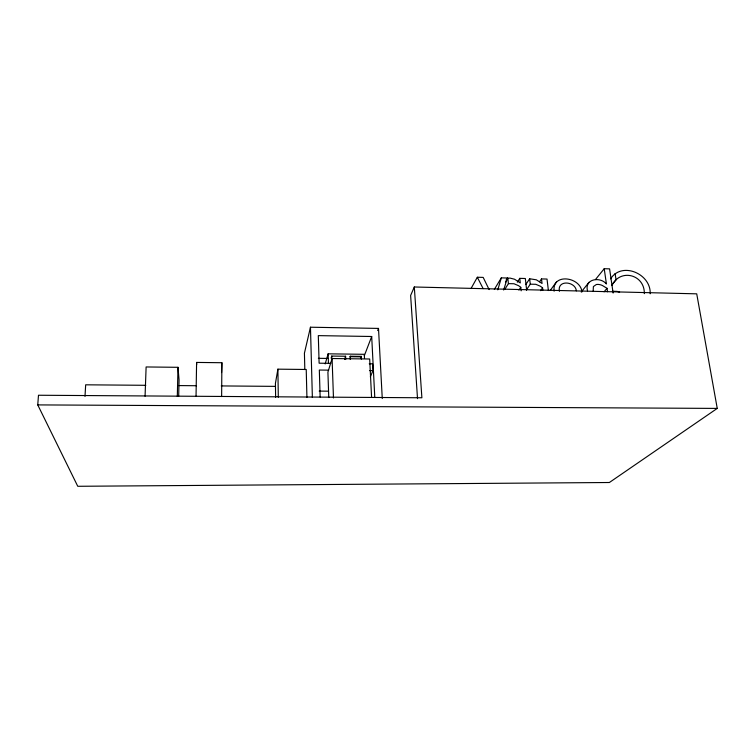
<?xml version="1.0" encoding="UTF-8"?>
<svg xmlns="http://www.w3.org/2000/svg" width="755" height="755" viewBox="0 0 755 755"><rect width="100%" height="100%" fill="white"/><g stroke="black" fill="none" stroke-linecap="round" stroke-linejoin="round"><path stroke-width="1.13" d="M221.64 396.573L221.885 362.721L196.602 362.428L196.036 396.403M559.408 291.298C557.02 279.463 575.433 281.266 576.358 290.845M177.312 396.46L178.001 367.308L146.121 366.958L145.064 396.252M178.68 396.205L179.058 379.954L178.001 367.308M221.593 372.593L221.885 362.721M84.994 396.394L85.674 384.814L145.8 385.305M37.75 404.906L38.486 395.243L421.885 397.772L414.306 286.994L696.723 293.837L717.25 408.408L609.36 482.511L77.756 486.286L37.75 404.906L717.25 408.408M306.926 397.394L306.228 369.478L277.897 369.167L275.433 383.323L275.622 397.243M382.266 398.555L378.51 328.416L310.465 327.217L304.425 353.17L304.822 369.563M325.178 363.948L328.132 353.831L364.306 354.312L364.505 358.502M497.781 289.844L501.329 277.868L507.36 278.029L503.66 290.024M331.115 358.163L331.747 356.067L345.592 356.247L345.724 359.503M371.564 397.064L369.676 358.993L332.087 358.521L327.915 372.168L328.765 397.564M344.535 359.38L345.592 356.247M350.245 359.389L350.292 356.228L361.239 356.369L361.362 359.069M361.145 358.625L361.239 356.369M364.335 355.68L371.696 336.494L318.299 335.626L319.12 363.202L330.794 363.344M377.67 330.548L378.51 328.416M370.337 376.868L372.97 370.62L372.621 363.834L369.252 363.797M414.306 286.994L410.626 295.46L417.524 398.659M471.035 288.533L477.32 277.245L483.181 277.396L489.117 289.571M613.126 293.044L609.587 268.856L604.217 268.714L606.416 283.974C600.112 276.283 584.228 278.906 587.513 290.817M494.327 289.401L501.329 277.868M506.161 279.945L507.36 278.029M505.463 282.04L507.851 278.208L510.078 278.104L514.589 279.246L520.289 282.936L519.789 278.35L525.329 278.501L526.631 290.033M504.831 289.335L508.417 283.635L507.851 278.208M517.307 282.181L519.789 278.35M518.902 290.147L520.771 287.315L518.553 285.683L513.966 283.748L508.417 283.635M525.829 284.503L529.651 278.774L536.352 279.812L542.052 283.484L541.505 278.916L547.016 279.057L548.404 290.562M526.424 289.854L530.274 284.182L529.651 278.774M581.982 291.883C580.444 276.774 551.801 272.791 554.123 291.194M539.523 281.775L541.505 278.916M540.571 290.666L542.571 287.853L540.353 286.22L535.776 284.295L530.274 284.182M550.301 290.364L556.51 281.851M581.237 292.025L589.023 282.266M595.44 279.577L604.217 268.714M610.587 278.85C621.809 261.06 651.235 273.886 650.168 293.78M604.076 291.826L607.039 288.316L602.471 285.55A9.834 8.296 34.8 0 0 596.346 284.512L593.392 286.56L593.137 291.43M611.522 285.267L616.052 279.945L615.098 273.47M611.975 285.277C620.619 268.034 644.864 274.735 644.308 293.648M612.39 291.27L617.071 291.373L619.591 292.194M178.812 385.579L196.498 385.73M221.253 385.928L275.49 386.371M319.186 391.099L328.416 391.175M328.661 370.139L319.327 370.035L320.139 397.026M369.469 370.582L372.97 370.62M350.131 356.69L361.06 356.832M318.384 358.314L327.802 358.436M477.32 277.245L483.153 288.636M607.039 288.316L607.539 291.77M542.571 287.853L542.845 290.184M520.771 287.315L521.158 290.826M371.696 336.494L374.773 397.205M350.292 356.228L350.405 358.927M196.602 362.428L196.678 364.627M332.087 358.521L333.474 397.97M331.747 356.067L331.86 359.323M328.132 353.831L328.453 363.315M310.465 327.217L312.372 397.489M277.897 369.167L278.302 397.205"/></g></svg>
